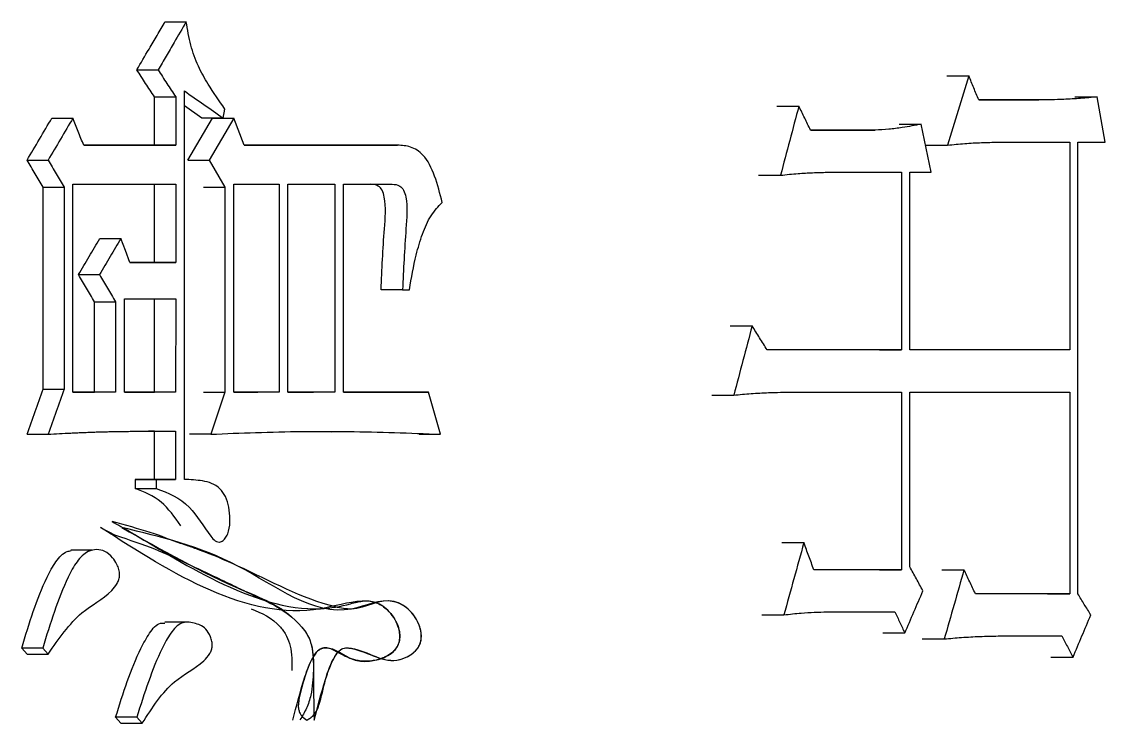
# Model space of a CAD drawing. Header units: millimetres. Extents: x 2642 to 4256, y 821 to 2003.
# Drawn here: x 3284.697 to 3288.591, y 1107.318 to 1109.839 of the extents above; entities that cross this region are included whole.
import ezdxf

# ---------------------------------------------------------------- set-up
doc = ezdxf.new("R2010")
doc.units = ezdxf.units.MM

msp = doc.modelspace()

# ---------------------------------------------------------------- linework, layer by layer
at = {"color": 7, "linetype": 'Continuous', "lineweight": 25}
for p, q in [((3285.2121, 1109.8389), (3285.2885, 1109.8389)), ((3285.1109, 1109.6658), (3285.1871, 1109.6658)), ((3288.0207, 1109.6442), (3288.1002, 1109.6442)), ((3285.2821, 1108.1946), (3285.2821, 1109.5901)), ((3285.1742, 1109.5684), (3285.2505, 1109.5684)), ((3285.1742, 1109.3954), (3285.1742, 1109.5684)), ((3285.2505, 1109.5684), (3285.2505, 1109.3954)), ((3285.3446, 1109.4927), (3285.2821, 1109.5366)), ((3287.4107, 1109.536), (3287.4895, 1109.536)), ((3288.3521, 1109.5577), (3288.1355, 1109.5577)), ((3288.1355, 1109.5577), (3288.2718, 1109.5577)), ((3288.2723, 1109.5577), (3288.3521, 1109.5577)), ((3288.4814, 1109.5685), (3288.5615, 1109.5685)), ((3285.4211, 1109.4927), (3285.4274, 1109.5252)), ((3284.8058, 1109.4927), (3284.8815, 1109.4927)), ((3285.2942, 1109.3413), (3285.3824, 1109.4927)), ((3285.4211, 1109.4927), (3285.3446, 1109.4927)), ((3285.4589, 1109.4927), (3285.3706, 1109.3413)), ((3285.3824, 1109.4927), (3285.4589, 1109.4927)), ((3285.4967, 1109.3954), (3285.4589, 1109.4927)), ((3287.85, 1109.4711), (3287.9293, 1109.4711)), ((3287.7635, 1109.4495), (3287.5313, 1109.4495)), ((3287.5313, 1109.4495), (3287.684, 1109.4495)), ((3287.6844, 1109.4495), (3287.7635, 1109.4495)), ((3285.2505, 1109.3954), (3284.9199, 1109.3954)), ((3284.9199, 1109.3954), (3285.1742, 1109.3954)), ((3285.1742, 1109.3954), (3285.2505, 1109.3954)), ((3286.047, 1109.3954), (3285.4967, 1109.3954)), ((3285.4967, 1109.3954), (3285.9697, 1109.3954)), ((3285.9699, 1109.3954), (3286.047, 1109.3954)), ((3287.9448, 1109.3954), (3288.0237, 1109.3954)), ((3288.2059, 1109.4062), (3288.4628, 1109.4062)), ((3288.4628, 1109.4062), (3288.4628, 1108.6598)), ((3288.4919, 1109.4062), (3288.5905, 1109.4062)), ((3284.7163, 1109.3413), (3284.792, 1109.3413)), ((3285.2942, 1109.3413), (3285.3706, 1109.3413)), ((3285.3706, 1109.3413), (3285.4274, 1109.2439)), ((3287.3449, 1109.2872), (3287.4236, 1109.2872)), ((3287.591, 1109.298), (3287.8584, 1109.298)), ((3287.8584, 1109.298), (3287.8584, 1108.6598)), ((3287.888, 1109.298), (3287.9648, 1109.298)), ((3287.888, 1108.6598), (3287.888, 1109.298)), ((3284.7738, 1109.2439), (3284.8496, 1109.2439)), ((3284.7738, 1108.5192), (3284.7738, 1109.2439)), ((3284.8496, 1109.2439), (3284.8496, 1108.5192)), ((3284.8815, 1109.2547), (3285.2505, 1109.2547)), ((3284.8815, 1108.5083), (3284.8815, 1109.2547)), ((3285.1742, 1108.9735), (3285.1742, 1109.2547)), ((3285.2505, 1109.2547), (3285.2505, 1108.9735)), ((3285.3509, 1109.2439), (3285.4274, 1109.2439)), ((3285.4274, 1109.2439), (3285.4274, 1108.5083)), ((3285.4589, 1108.5083), (3285.4589, 1109.2547)), ((3285.4589, 1109.2547), (3285.6224, 1109.2547)), ((3285.6224, 1109.2547), (3285.6224, 1108.5083)), ((3285.6538, 1108.5083), (3285.6538, 1109.2547)), ((3285.6538, 1109.2547), (3285.8228, 1109.2547)), ((3285.8228, 1109.2547), (3285.8228, 1108.5083)), ((3285.854, 1109.2547), (3286.0284, 1109.2547)), ((3285.854, 1108.5083), (3285.854, 1109.2547)), ((3285.9514, 1109.2547), (3286.0287, 1109.2547)), ((3284.9777, 1109.06), (3285.0537, 1109.06)), ((3285.2505, 1108.9735), (3285.0855, 1108.9735)), ((3285.0855, 1108.9735), (3285.1742, 1108.9735)), ((3285.1742, 1108.9735), (3285.2505, 1108.9735)), ((3284.9013, 1108.9302), (3284.9773, 1108.9302)), ((3286.0657, 1108.8761), (3285.9885, 1108.8761)), ((3286.0657, 1108.8761), (3286.0905, 1108.8761)), ((3285.0664, 1108.5083), (3285.0664, 1108.8437)), ((3285.0664, 1108.8437), (3285.2505, 1108.8437)), ((3285.1742, 1108.5083), (3285.1742, 1108.8437)), ((3285.2505, 1108.8437), (3285.2504, 1108.5083)), ((3284.9586, 1108.8329), (3285.0346, 1108.8329)), ((3284.9586, 1108.5083), (3284.9586, 1108.8329)), ((3285.0346, 1108.8329), (3285.0346, 1108.5083)), ((3287.243, 1108.7463), (3287.3216, 1108.7463)), ((3287.8584, 1108.6598), (3287.3756, 1108.6598)), ((3287.7791, 1108.6598), (3287.8584, 1108.6598)), ((3288.4628, 1108.6598), (3287.888, 1108.6598)), ((3288.4628, 1108.6598), (3288.3828, 1108.6598)), ((3284.7738, 1108.5192), (3284.8496, 1108.5192)), ((3285.0346, 1108.5083), (3284.8815, 1108.5083)), ((3284.8815, 1108.5083), (3284.9586, 1108.5083)), ((3285.0346, 1108.5083), (3284.9586, 1108.5083)), ((3285.2504, 1108.5083), (3285.0664, 1108.5083)), ((3285.0664, 1108.5083), (3285.1742, 1108.5083)), ((3285.2504, 1108.5083), (3285.1742, 1108.5083)), ((3285.3509, 1108.5083), (3285.4274, 1108.5083)), ((3285.4274, 1108.5083), (3285.3769, 1108.3569)), ((3285.6224, 1108.5083), (3285.4589, 1108.5083)), ((3285.4589, 1108.5083), (3285.5457, 1108.5083)), ((3285.6224, 1108.5083), (3285.5457, 1108.5083)), ((3285.8228, 1108.5083), (3285.6538, 1108.5083)), ((3285.6538, 1108.5083), (3285.7458, 1108.5083)), ((3285.8228, 1108.5083), (3285.7459, 1108.5083)), ((3286.1587, 1108.5084), (3285.854, 1108.5083)), ((3285.854, 1108.5083), (3286.0812, 1108.5084)), ((3286.0814, 1108.5084), (3286.1587, 1108.5084)), ((3286.202, 1108.3569), (3286.1587, 1108.5084)), ((3287.1769, 1108.4975), (3287.2555, 1108.4975)), ((3287.4655, 1108.5084), (3287.8584, 1108.5084)), ((3287.8584, 1108.5084), (3287.8584, 1107.8701)), ((3287.888, 1108.5084), (3288.4628, 1108.5084)), ((3287.888, 1107.881), (3287.888, 1108.5084)), ((3288.4628, 1108.5084), (3288.4628, 1107.7836)), ((3285.1742, 1108.3677), (3285.1532, 1108.3677)), ((3285.1742, 1108.1946), (3285.1742, 1108.3677)), ((3285.2504, 1108.3677), (3285.2504, 1108.1946)), ((3285.8105, 1108.366), (3285.8659, 1108.3664)), ((3284.7163, 1108.3569), (3284.792, 1108.3569)), ((3285.3769, 1108.3569), (3285.3005, 1108.3569)), ((3286.1247, 1108.3569), (3286.202, 1108.3569)), ((3285.1807, 1108.1946), (3285.1046, 1108.1946)), ((3285.1046, 1108.1946), (3285.1742, 1108.1946)), ((3285.1046, 1108.1946), (3285.1046, 1108.1622)), ((3285.1742, 1108.1946), (3285.2504, 1108.1946)), ((3285.1807, 1108.1946), (3285.1807, 1108.1622)), ((3285.2504, 1108.1946), (3285.1807, 1108.1946)), ((3285.1046, 1108.1622), (3285.1807, 1108.1622)), ((3284.9808, 1108.0216), (3285.0357, 1107.9931)), ((3284.9498, 1107.9404), (3284.8739, 1107.9404)), ((3285.407, 1107.9694), (3285.4075, 1107.9694)), ((3287.4286, 1107.9675), (3287.5074, 1107.9675)), ((3287.8584, 1107.8701), (3287.5432, 1107.8701)), ((3287.7791, 1107.8701), (3287.8584, 1107.8701)), ((3288.0031, 1107.8702), (3288.0826, 1107.8702)), ((3288.4628, 1107.7836), (3288.1237, 1107.7836)), ((3288.3828, 1107.7836), (3288.4628, 1107.7836)), ((3287.3569, 1107.7079), (3287.4356, 1107.7079)), ((3287.591, 1107.7187), (3287.8347, 1107.7187)), ((3285.2876, 1107.6815), (3285.2112, 1107.6815)), ((3287.791, 1107.643), (3287.8702, 1107.643)), ((3288.2059, 1107.6322), (3288.4337, 1107.6322)), ((3284.7163, 1107.5672), (3284.6972, 1107.5889)), ((3284.7728, 1107.5889), (3284.792, 1107.5672)), ((3287.9325, 1107.6214), (3288.0119, 1107.6214)), ((3284.7163, 1107.5672), (3284.792, 1107.5672)), ((3288.3944, 1107.5565), (3288.4744, 1107.5565)), ((3285.0538, 1107.3184), (3285.0348, 1107.3401))]:
    msp.add_line(p, q, dxfattribs=at)
at = {"color": 7, "linetype": 'Continuous', "lineweight": 25, "flags": 128}
for points in [[(3288.5905, 1109.4062), (3288.576, 1109.4873), (3288.5615, 1109.5685)], [(3287.9648, 1109.298), (3287.9471, 1109.3846), (3287.9293, 1109.4711)], [(3288.4919, 1107.7836), (3288.4919, 1108.4175), (3288.4919, 1109.4062)], [(3285.0855, 1108.9735), (3285.0696, 1109.0168), (3285.0537, 1109.06)], [(3284.7728, 1107.5889), (3284.7447, 1107.5889), (3284.7209, 1107.5889), (3284.6972, 1107.5889)], [(3285.1109, 1107.3401), (3285.0827, 1107.3401), (3285.0587, 1107.3401), (3285.0348, 1107.3401)], [(3285.0538, 1107.3184), (3285.0821, 1107.3184), (3285.106, 1107.3184), (3285.1299, 1107.3184)], [(3285.1109, 1107.3401), (3285.1204, 1107.3293), (3285.1299, 1107.3184)]]:
    msp.add_lwpolyline(points, dxfattribs=at)
at = {"color": 7, "linetype": 'Continuous', "lineweight": 25}
for points, knots in [([(3285.1109, 1109.6658), (3285.1255, 1109.6908), (3285.1497, 1109.7321), (3285.1835, 1109.7898), (3285.2026, 1109.8225), (3285.2121, 1109.8389)], [0, 0, 0, 0, 0.432843, 0.716421, 1, 1, 1, 1]), ([(3285.2884, 1109.8389), (3285.2738, 1109.8139), (3285.2497, 1109.7726), (3285.2159, 1109.7149), (3285.1967, 1109.6822), (3285.1871, 1109.6658)], [0, 0, 0, 0, 0.43259, 0.716295, 1, 1, 1, 1]), ([(3285.4274, 1109.5252), (3285.4068, 1109.5543), (3285.3728, 1109.6025), (3285.3303, 1109.6783), (3285.3023, 1109.754), (3285.2931, 1109.8104), (3285.2885, 1109.8389)], [0, 0, 0, 0, 0.3337806, 0.5521509, 0.7741701, 1, 1, 1, 1]), ([(3285.1742, 1109.5684), (3285.1636, 1109.5847), (3285.1426, 1109.6171), (3285.1214, 1109.6496), (3285.1109, 1109.6658)], [0, 0, 0, 0, 0.5, 1, 1, 1, 1]), ([(3285.1871, 1109.6658), (3285.1976, 1109.6496), (3285.2188, 1109.6171), (3285.2399, 1109.5847), (3285.2505, 1109.5684)], [0, 0, 0, 0, 0.499999, 1, 1, 1, 1]), ([(3288.1002, 1109.6442), (3288.0875, 1109.6027), (3288.062, 1109.5198), (3288.0365, 1109.4369), (3288.0237, 1109.3954)], [0, 0, 0, 0, 0.499999, 1, 1, 1, 1]), ([(3288.1355, 1109.5577), (3288.1296, 1109.5721), (3288.1179, 1109.6009), (3288.1061, 1109.6298), (3288.1002, 1109.6442)], [0, 0, 0, 0, 0.5000008, 1, 1, 1, 1]), ([(3285.2821, 1109.5901), (3285.3053, 1109.5738), (3285.3517, 1109.5414), (3285.398, 1109.5089), (3285.4211, 1109.4927)], [0, 0, 0, 0, 0.5, 1, 1, 1, 1]), ([(3287.4895, 1109.536), (3287.4785, 1109.4945), (3287.4566, 1109.4116), (3287.4346, 1109.3287), (3287.4236, 1109.2872)], [0, 0, 0, 0, 0.499999, 1, 1, 1, 1]), ([(3287.5313, 1109.4495), (3287.5243, 1109.4639), (3287.5104, 1109.4927), (3287.4964, 1109.5216), (3287.4895, 1109.536)], [0, 0, 0, 0, 0.500001, 1, 1, 1, 1]), ([(3288.5615, 1109.5685), (3288.5416, 1109.5667), (3288.5016, 1109.563), (3288.4318, 1109.5589), (3288.3819, 1109.5581), (3288.3521, 1109.5577)], [0, 0, 0, 0, 0.2871523, 0.5743157, 1, 1, 1, 1]), ([(3284.7163, 1109.3413), (3284.7313, 1109.3665), (3284.7611, 1109.417), (3284.7909, 1109.4675), (3284.8058, 1109.4927)], [0, 0, 0, 0, 0.499999, 1, 1, 1, 1]), ([(3284.8815, 1109.4927), (3284.8666, 1109.4675), (3284.8368, 1109.417), (3284.807, 1109.3665), (3284.792, 1109.3413)], [0, 0, 0, 0, 0.499999, 1, 1, 1, 1]), ([(3284.9199, 1109.3954), (3284.9135, 1109.4116), (3284.9007, 1109.444), (3284.8879, 1109.4765), (3284.8815, 1109.4927)], [0, 0, 0, 0, 0.499999, 1, 1, 1, 1]), ([(3287.9293, 1109.4711), (3287.9066, 1109.4666), (3287.8678, 1109.4588), (3287.8124, 1109.4519), (3287.7799, 1109.4503), (3287.7635, 1109.4495)], [0, 0, 0, 0, 0.413286, 0.706431, 1, 1, 1, 1]), ([(3286.2082, 1109.1898), (3286.2001, 1109.2218), (3286.1841, 1109.2849), (3286.1462, 1109.3611), (3286.095, 1109.3925), (3286.063, 1109.3944), (3286.047, 1109.3954)], [0, 0, 0, 0, 0.291832, 0.574338, 0.788145, 1, 1, 1, 1]), ([(3288.0237, 1109.3954), (3288.0443, 1109.3975), (3288.085, 1109.4017), (3288.1457, 1109.4048), (3288.1858, 1109.4057), (3288.2059, 1109.4062)], [0, 0, 0, 0, 0.338229, 0.669059, 1, 1, 1, 1]), ([(3284.7738, 1109.2439), (3284.7643, 1109.2601), (3284.7451, 1109.2926), (3284.7259, 1109.325), (3284.7163, 1109.3413)], [0, 0, 0, 0, 0.5, 1, 1, 1, 1]), ([(3284.792, 1109.3413), (3284.8016, 1109.325), (3284.8208, 1109.2926), (3284.84, 1109.2601), (3284.8496, 1109.2439)], [0, 0, 0, 0, 0.499998, 1, 1, 1, 1]), ([(3287.4236, 1109.2872), (3287.4447, 1109.2895), (3287.4831, 1109.2937), (3287.539, 1109.2965), (3287.5736, 1109.2975), (3287.591, 1109.298)], [0, 0, 0, 0, 0.37761, 0.688762, 1, 1, 1, 1]), ([(3285.9884, 1108.8761), (3285.9917, 1108.9486), (3285.9967, 1109.0587), (3286.0076, 1109.1816), (3285.9935, 1109.2348), (3285.9755, 1109.2535), (3285.9605, 1109.2543), (3285.9511, 1109.2548)], [0, 0, 0, 0, 0.510737, 0.775157, 0.838657, 0.898816, 1, 1, 1, 1]), ([(3286.0284, 1109.2548), (3286.0378, 1109.2543), (3286.0528, 1109.2535), (3286.0708, 1109.2348), (3286.0849, 1109.1816), (3286.074, 1109.0587), (3286.069, 1108.9486), (3286.0657, 1108.8761)], [0, 0, 0, 0, 0.1012919, 0.1614916, 0.2249951, 0.4893613, 1, 1, 1, 1]), ([(3286.0905, 1108.8761), (3286.0976, 1108.9182), (3286.1093, 1108.9873), (3286.136, 1109.0764), (3286.1655, 1109.1452), (3286.1941, 1109.1751), (3286.2082, 1109.1898)], [0, 0, 0, 0, 0.3473143, 0.5697619, 0.7881049, 1, 1, 1, 1]), ([(3284.9013, 1108.9302), (3284.9141, 1108.9519), (3284.9395, 1108.9951), (3284.965, 1109.0384), (3284.9777, 1109.06)], [0, 0, 0, 0, 0.499999, 1, 1, 1, 1]), ([(3285.0537, 1109.06), (3285.0409, 1109.0384), (3285.0155, 1108.9951), (3284.99, 1108.9519), (3284.9773, 1108.9302)], [0, 0, 0, 0, 0.499999, 1, 1, 1, 1]), ([(3284.9586, 1108.8329), (3284.9491, 1108.8491), (3284.93, 1108.8815), (3284.9109, 1108.914), (3284.9013, 1108.9302)], [0, 0, 0, 0, 0.5, 1, 1, 1, 1]), ([(3284.9773, 1108.9302), (3284.9868, 1108.914), (3285.0059, 1108.8815), (3285.025, 1108.8491), (3285.0346, 1108.8329)], [0, 0, 0, 0, 0.499998, 1, 1, 1, 1]), ([(3287.3216, 1108.7463), (3287.3106, 1108.7049), (3287.2886, 1108.6219), (3287.2665, 1108.539), (3287.2555, 1108.4975)], [0, 0, 0, 0, 0.4999994, 1, 1, 1, 1]), ([(3287.3756, 1108.6598), (3287.3666, 1108.6742), (3287.3486, 1108.7031), (3287.3306, 1108.7319), (3287.3216, 1108.7463)], [0, 0, 0, 0, 0.5, 1, 1, 1, 1]), ([(3284.7163, 1108.3569), (3284.7259, 1108.3839), (3284.7451, 1108.438), (3284.7643, 1108.4921), (3284.7738, 1108.5192)], [0, 0, 0, 0, 0.5, 1, 1, 1, 1]), ([(3284.8496, 1108.5192), (3284.84, 1108.4921), (3284.8208, 1108.438), (3284.8016, 1108.3839), (3284.792, 1108.3569)], [0, 0, 0, 0, 0.499999, 1, 1, 1, 1]), ([(3287.2555, 1108.4975), (3287.2763, 1108.4995), (3287.318, 1108.5033), (3287.388, 1108.5072), (3287.4372, 1108.5079), (3287.4655, 1108.5084)], [0, 0, 0, 0, 0.297265, 0.594541, 1, 1, 1, 1]), ([(3284.792, 1108.3569), (3284.8192, 1108.3584), (3284.8531, 1108.3602), (3284.8904, 1108.362), (3284.9023, 1108.3625), (3284.9107, 1108.3629), (3284.9192, 1108.3633), (3284.9327, 1108.3638), (3284.9463, 1108.3643), (3284.9598, 1108.3648), (3284.9734, 1108.3652), (3284.9869, 1108.3656), (3285.0038, 1108.3661), (3285.0173, 1108.3664), (3285.0308, 1108.3666), (3285.0444, 1108.3669), (3285.0579, 1108.3671), (3285.0714, 1108.3672), (3285.0815, 1108.3673), (3285.0899, 1108.3674), (3285.0984, 1108.3675), (3285.1051, 1108.3675), (3285.1136, 1108.3676), (3285.1203, 1108.3676), (3285.1271, 1108.3677), (3285.1338, 1108.3677), (3285.1405, 1108.3677), (3285.149, 1108.3677), (3285.1557, 1108.3678), (3285.1624, 1108.3678), (3285.1692, 1108.3678), (3285.1759, 1108.3678), (3285.1843, 1108.3678), (3285.1911, 1108.3678), (3285.1978, 1108.3678), (3285.2045, 1108.3678), (3285.2113, 1108.3678), (3285.2197, 1108.3678), (3285.2256, 1108.3678), (3285.2315, 1108.3678), (3285.2348, 1108.3677), (3285.239, 1108.3677), (3285.2424, 1108.3677), (3285.2465, 1108.3677), (3285.2489, 1108.3677), (3285.2504, 1108.3677)], [0, 0, 0, 0, 0.176928, 0.221159, 0.243275, 0.254333, 0.276449, 0.298565, 0.342797, 0.364913, 0.387029, 0.431261, 0.453377, 0.497609, 0.519725, 0.54184, 0.586072, 0.608188, 0.630304, 0.65242, 0.663478, 0.685594, 0.696652, 0.718768, 0.729826, 0.740884, 0.763, 0.774058, 0.796174, 0.807232, 0.818289, 0.840405, 0.851463, 0.873579, 0.884637, 0.895695, 0.917811, 0.928869, 0.950985, 0.956514, 0.967572, 0.973101, 0.984159, 0.989688, 1, 1, 1, 1]), ([(3285.3769, 1108.3569), (3285.4306, 1108.3591), (3285.5961, 1108.366), (3285.8718, 1108.3694), (3286.0919, 1108.3611), (3286.202, 1108.3569)], [0, 0, 0, 0, 0.193449, 0.596574, 1, 1, 1, 1]), ([(3285.1807, 1108.1622), (3285.2229, 1108.1459), (3285.299, 1108.1164), (3285.3545, 1108.0171), (3285.3917, 1107.9717), (3285.4097, 1107.9675), (3285.4239, 1107.9762), (3285.434, 1107.9902), (3285.4434, 1108.0149), (3285.4473, 1108.0517), (3285.442, 1108.0944), (3285.431, 1108.1342), (3285.4003, 1108.1761), (3285.3468, 1108.1917), (3285.3036, 1108.1936), (3285.2821, 1108.1946)], [0, 0, 0, 0, 0.231115, 0.416996, 0.453479, 0.487626, 0.51108, 0.53533, 0.560619, 0.61156, 0.663004, 0.713338, 0.761901, 0.881097, 1, 1, 1, 1]), ([(3285.269, 1108.0281), (3285.2467, 1108.0595), (3285.1995, 1108.1259), (3285.1373, 1108.1497), (3285.1046, 1108.1622)], [0, 0, 0, 0, 0.473164, 1, 1, 1, 1]), ([(3285.671, 1107.3293), (3285.6846, 1107.3818), (3285.7049, 1107.4594), (3285.7357, 1107.5459), (3285.7591, 1107.5787), (3285.7755, 1107.5885), (3285.819, 1107.595), (3285.8707, 1107.5435), (3285.9408, 1107.5392), (3285.9846, 1107.548), (3286.0187, 1107.5638), (3286.0387, 1107.5808), (3286.0506, 1107.6006), (3286.0556, 1107.6188), (3286.056, 1107.6389), (3286.0512, 1107.6641), (3286.0388, 1107.6932), (3286.012, 1107.7281), (3285.9714, 1107.7573), (3285.8864, 1107.7597), (3285.5558, 1107.6542), (3285.2437, 1107.8536), (3284.9808, 1108.0216)], [0, 0, 0, 0, 0.066326, 0.098069, 0.114802, 0.122366, 0.12991, 0.194026, 0.225577, 0.257771, 0.274923, 0.290948, 0.299033, 0.306308, 0.31368, 0.322028, 0.336671, 0.353914, 0.385654, 0.416675, 0.50855, 1, 1, 1, 1]), ([(3285.0217, 1108.0432), (3285.043, 1108.0314), (3285.2071, 1107.9403), (3285.5769, 1107.689), (3285.8593, 1107.7416), (3285.9255, 1107.7612), (3285.9696, 1107.7555), (3286.0051, 1107.7335), (3286.0313, 1107.7045), (3286.0482, 1107.6735), (3286.0552, 1107.6468), (3286.0558, 1107.6278), (3286.0545, 1107.6156), (3286.0515, 1107.6047), (3286.0459, 1107.5919), (3286.0365, 1107.5796), (3286.0214, 1107.5666), (3286.0075, 1107.5588), (3285.9973, 1107.5544), (3285.9939, 1107.553), (3285.9648, 1107.542), (3285.9133, 1107.5358), (3285.8521, 1107.5611), (3285.8142, 1107.5846), (3285.7885, 1107.5916), (3285.768, 1107.5868), (3285.7386, 1107.5554), (3285.7156, 1107.4908), (3285.6978, 1107.4281), (3285.6906, 1107.3886), (3285.6912, 1107.3704), (3285.6955, 1107.3569), (3285.7042, 1107.3416), (3285.7149, 1107.3348), (3285.7222, 1107.3302)], [0, 0, 0, 0, 0.063403, 0.490083, 0.555845, 0.585953, 0.612335, 0.635418, 0.654818, 0.670315, 0.682341, 0.687426, 0.692125, 0.696624, 0.701068, 0.709996, 0.718666, 0.732514, 0.736768, 0.73811, 0.738909, 0.79149, 0.829877, 0.853354, 0.86561, 0.876875, 0.890063, 0.92862, 0.960137, 0.969562, 0.976521, 0.982326, 0.987997, 1, 1, 1, 1]), ([(3285.7222, 1107.3302), (3285.7264, 1107.3327), (3285.732, 1107.336), (3285.7398, 1107.3421), (3285.7483, 1107.351), (3285.7586, 1107.3645), (3285.7745, 1107.4092), (3285.7857, 1107.476), (3285.8114, 1107.5437), (3285.8357, 1107.5783), (3285.8528, 1107.5899), (3285.9243, 1107.5901), (3285.9998, 1107.5263), (3286.082, 1107.5562), (3286.1104, 1107.5737), (3286.1254, 1107.5954), (3286.1305, 1107.6095), (3286.1327, 1107.6207), (3286.1333, 1107.6327), (3286.1318, 1107.6501), (3286.1253, 1107.6733), (3286.1114, 1107.6998), (3286.0914, 1107.7245), (3286.0655, 1107.7449), (3285.9954, 1107.775), (3285.9142, 1107.7181), (3285.7234, 1107.7555), (3285.5458, 1107.855), (3285.3682, 1107.9298), (3285.2989, 1107.9543), (3285.2413, 1107.9739), (3285.1642, 1108.0049), (3285.0697, 1108.0303), (3285.0217, 1108.0432)], [0, 0, 0, 0, 0.007115, 0.009283, 0.013168, 0.022788, 0.029323, 0.067396, 0.105312, 0.117519, 0.126527, 0.138469, 0.245589, 0.268554, 0.290817, 0.300477, 0.304973, 0.309414, 0.313965, 0.318785, 0.329689, 0.342801, 0.358258, 0.375878, 0.395342, 0.489004, 0.523993, 0.742498, 0.828477, 0.854871, 0.870121, 0.933939, 1, 1, 1, 1]), ([(3285.0568, 1108.0216), (3285.1999, 1107.941), (3285.4142, 1107.8203), (3285.6537, 1107.7324), (3285.726, 1107.6352), (3285.7456, 1107.583), (3285.7445, 1107.4767), (3285.7465, 1107.3884), (3285.7479, 1107.3293)], [0, 0, 0, 0, 0.500155, 0.749433, 0.782567, 0.811815, 0.874052, 1, 1, 1, 1]), ([(3285.7479, 1107.3293), (3285.7608, 1107.3783), (3285.781, 1107.4554), (3285.8102, 1107.54), (3285.8337, 1107.5757), (3285.8521, 1107.5904), (3285.9249, 1107.5867), (3286.004, 1107.5249), (3286.0874, 1107.558), (3286.1146, 1107.5791), (3286.1264, 1107.598), (3286.1317, 1107.6134), (3286.1338, 1107.6307), (3286.1321, 1107.6494), (3286.1267, 1107.6684), (3286.1167, 1107.6906), (3286.1008, 1107.7142), (3286.0732, 1107.7409), (3285.9994, 1107.7752), (3285.7931, 1107.6627), (3285.476, 1107.9222), (3285.1969, 1107.9883), (3285.0568, 1108.0216)], [0, 0, 0, 0, 0.062139, 0.097741, 0.110846, 0.121745, 0.134474, 0.241844, 0.272517, 0.28985, 0.296872, 0.303283, 0.310072, 0.317098, 0.324991, 0.334204, 0.348814, 0.364868, 0.393646, 0.487371, 0.742662, 1, 1, 1, 1]), ([(3285.0149, 1108.0003), (3285.065, 1107.984), (3285.1639, 1107.9518), (3285.2868, 1107.8947), (3285.3887, 1107.8464), (3285.4616, 1107.812), (3285.5564, 1107.7631), (3285.6528, 1107.7325), (3285.725, 1107.6368), (3285.74, 1107.5991), (3285.7455, 1107.5545), (3285.7455, 1107.4943), (3285.7411, 1107.4319), (3285.7221, 1107.3712), (3285.7053, 1107.3443), (3285.6969, 1107.3309)], [0, 0, 0, 0, 0.127271, 0.250947, 0.419961, 0.470254, 0.498152, 0.744763, 0.775002, 0.804533, 0.835455, 0.868351, 0.930416, 0.965226, 1, 1, 1, 1]), ([(3284.6972, 1107.5889), (3284.7241, 1107.6773), (3284.758, 1107.7884), (3284.818, 1107.9002), (3284.8497, 1107.9346), (3284.8703, 1107.938), (3284.8754, 1107.9389)], [0, 0, 0, 0, 0.631822, 0.79327, 0.948373, 1, 1, 1, 1]), ([(3284.792, 1107.5672), (3284.8303, 1107.6223), (3284.8982, 1107.7198), (3284.9952, 1107.7664), (3285.0378, 1107.8141), (3285.047, 1107.8345), (3285.0501, 1107.8525), (3285.047, 1107.8717), (3285.0382, 1107.8931), (3285.0219, 1107.9174), (3284.997, 1107.9384), (3284.9662, 1107.9445), (3284.9302, 1107.9369), (3284.8937, 1107.901), (3284.8339, 1107.7875), (3284.7999, 1107.6769), (3284.7728, 1107.5889)], [0, 0, 0, 0, 0.207529, 0.367372, 0.400835, 0.41667, 0.431354, 0.448141, 0.466694, 0.497248, 0.538464, 0.578549, 0.61996, 0.682145, 0.746849, 1, 1, 1, 1]), ([(3287.5074, 1107.9675), (3287.4954, 1107.9242), (3287.4715, 1107.8377), (3287.4476, 1107.7512), (3287.4356, 1107.7079)], [0, 0, 0, 0, 0.499999, 1, 1, 1, 1]), ([(3287.5432, 1107.8701), (3287.5373, 1107.8864), (3287.5253, 1107.9188), (3287.5134, 1107.9513), (3287.5074, 1107.9675)], [0, 0, 0, 0, 0.500001, 1, 1, 1, 1]), ([(3287.9352, 1107.7944), (3287.9274, 1107.8089), (3287.9116, 1107.8377), (3287.8958, 1107.8665), (3287.888, 1107.881)], [0, 0, 0, 0, 0.499999, 1, 1, 1, 1]), ([(3288.0826, 1107.8702), (3288.0708, 1107.8287), (3288.0473, 1107.7458), (3288.0237, 1107.6628), (3288.0119, 1107.6214)], [0, 0, 0, 0, 0.499999, 1, 1, 1, 1]), ([(3288.1237, 1107.7836), (3288.1169, 1107.798), (3288.1032, 1107.8269), (3288.0895, 1107.8557), (3288.0826, 1107.8702)], [0, 0, 0, 0, 0.500001, 1, 1, 1, 1]), ([(3287.8702, 1107.643), (3287.8811, 1107.6682), (3287.9027, 1107.7187), (3287.9244, 1107.7692), (3287.9352, 1107.7944)], [0, 0, 0, 0, 0.499999, 1, 1, 1, 1]), ([(3288.5383, 1107.7079), (3288.5306, 1107.7205), (3288.5151, 1107.7458), (3288.4996, 1107.771), (3288.4919, 1107.7836)], [0, 0, 0, 0, 0.4999988, 1, 1, 1, 1]), ([(3285.5217, 1107.73), (3285.5591, 1107.7143), (3285.6064, 1107.6946), (3285.6491, 1107.6349), (3285.6687, 1107.5828), (3285.6684, 1107.5383), (3285.6682, 1107.5081)], [0, 0, 0, 0, 0.499534, 0.632525, 0.750051, 1, 1, 1, 1]), ([(3287.4356, 1107.7079), (3287.4565, 1107.7104), (3287.4928, 1107.7148), (3287.5447, 1107.7174), (3287.5755, 1107.7183), (3287.591, 1107.7187)], [0, 0, 0, 0, 0.403496, 0.701702, 1, 1, 1, 1]), ([(3287.8347, 1107.7187), (3287.8406, 1107.7061), (3287.8525, 1107.6808), (3287.8643, 1107.6556), (3287.8702, 1107.643)], [0, 0, 0, 0, 0.5, 1, 1, 1, 1]), ([(3288.4744, 1107.5565), (3288.4851, 1107.5817), (3288.5064, 1107.6322), (3288.5277, 1107.6827), (3288.5383, 1107.7079)], [0, 0, 0, 0, 0.499999, 1, 1, 1, 1]), ([(3285.0348, 1107.3401), (3285.0618, 1107.4269), (3285.0957, 1107.5357), (3285.1548, 1107.6418), (3285.1854, 1107.6805), (3285.206, 1107.6786), (3285.2113, 1107.6781)], [0, 0, 0, 0, 0.630444, 0.791026, 0.946417, 1, 1, 1, 1]), ([(3285.1299, 1107.3184), (3285.1663, 1107.3746), (3285.2306, 1107.4739), (3285.3269, 1107.5165), (3285.3699, 1107.5616), (3285.3792, 1107.5814), (3285.3824, 1107.5967), (3285.3808, 1107.6136), (3285.3737, 1107.6355), (3285.3545, 1107.6668), (3285.3165, 1107.6798), (3285.2704, 1107.6859), (3285.2309, 1107.6432), (3285.172, 1107.5342), (3285.138, 1107.4262), (3285.1109, 1107.3401)], [0, 0, 0, 0, 0.207996, 0.367554, 0.405471, 0.419369, 0.432328, 0.447278, 0.463534, 0.497494, 0.558303, 0.619645, 0.682126, 0.746669, 1, 1, 1, 1]), ([(3288.0119, 1107.6214), (3288.0325, 1107.6234), (3288.0752, 1107.6275), (3288.1398, 1107.6307), (3288.1839, 1107.6317), (3288.2059, 1107.6322)], [0, 0, 0, 0, 0.317984, 0.658934, 1, 1, 1, 1]), ([(3288.4337, 1107.6322), (3288.4405, 1107.6196), (3288.4541, 1107.5943), (3288.4676, 1107.5691), (3288.4744, 1107.5565)], [0, 0, 0, 0, 0.5, 1, 1, 1, 1])]:
    msp.add_open_spline(points, degree=3, knots=knots, dxfattribs=at)

doc.saveas('drawing.dxf')
